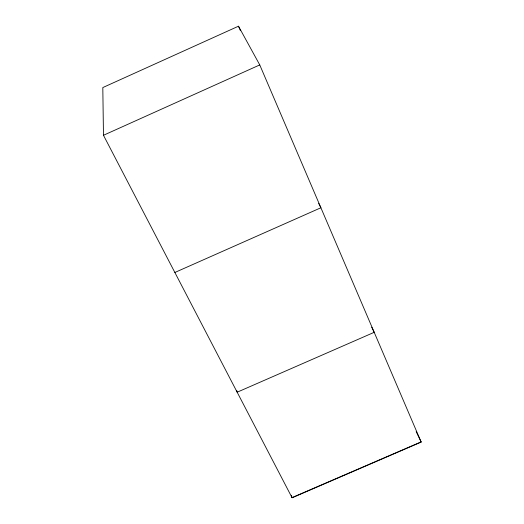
<?xml version="1.0" encoding="UTF-8"?>
<svg xmlns="http://www.w3.org/2000/svg" width="524" height="524" viewBox="0 0 524 524"><rect width="100%" height="100%" fill="white"/><g stroke="black" fill="none" stroke-linecap="round" stroke-linejoin="round"><path stroke-width="0.79" d="M238.499 26.2L102.809 87.567L103.47 135.277L292.012 497.617L421.106 441.896L259.753 64.917L238.499 26.2L240.437 30.7M103.47 135.277L259.753 64.917M174.859 272.473L320.898 207.759L318.69 203.43M292.104 497.8L421.191 442.086M371.699 327.218L374.208 332.314L237.162 392.207L236.809 390.616M416.161 431.606L421.106 441.896M291.383 495.259L292.012 497.617"/></g></svg>
